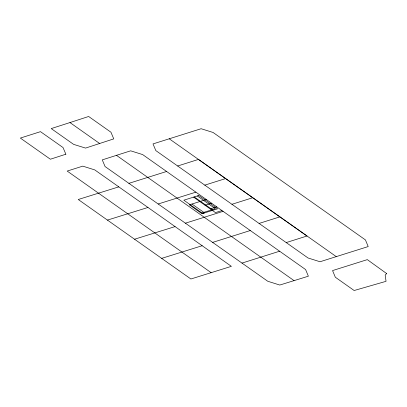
<?xml version="1.0" encoding="UTF-8"?>
<svg xmlns="http://www.w3.org/2000/svg" width="407" height="407" viewBox="0 0 407 407"><rect width="100%" height="100%" fill="white"/><g stroke="black" fill="none" stroke-linecap="round" stroke-linejoin="round"><path stroke-width="0.61" d="M69.963 122.563L88.645 116.488L110.948 132.219L113.751 138.884L85.567 148.092L73.606 144.368L51.221 128.581L69.963 122.563L99.639 143.493M116.468 155.342L102.279 159.88L105.067 166.544L267.786 281.273L279.777 285.042L308.374 276.2L305.601 269.551L142.633 154.574L130.657 150.824L116.468 155.342L294.058 280.627M177.676 166L198.463 159.412L307.036 236.004L286.213 242.577M242.002 263.09L279.604 251.216M128.887 183.343L166.6 171.484M204.807 185.144L225.631 178.571M231.944 204.289L252.767 197.716M185.404 223.189L223.097 211.34M259.076 223.433L279.899 216.86M212.637 242.394L250.295 230.53M336.263 256.624L368.203 246.561L365.43 239.911L213.09 132.478L201.119 128.729L153.012 143.915L155.82 150.585L308.068 257.997L320.039 261.752L336.263 256.624L169.236 138.792M158.186 203.993L195.894 192.15M107.438 220.101L147.97 207.463M206.329 199.511L189.382 204.838L201.903 213.675L204.512 212.856L191.992 204.019M205.026 205.245L211.548 203.195M210.246 208.923L216.763 206.878M201.892 212.947L215.389 208.71L197.319 195.96M221.983 210.561L215.461 212.607L199.812 201.562M202.172 245.721L161.671 258.374M211.131 272.659L67.191 171.072L82.774 166.137L94.765 169.907L231.38 266.341L190.903 278.993L78.246 199.496L118.778 186.864M134.554 239.23L175.071 226.592M194.256 196.922L212.317 209.671M193.6 197.125L199.862 201.546M386.65 273.565L385.18 275.056L386.05 281.323L354.151 290.512L335.332 277.233L332.56 270.584L367.312 259.63L386.65 273.565M65.863 154.212L50.376 159.223L20.35 138.075L40.486 131.659L63.024 147.532L65.863 154.212M198.764 195.502L183.827 200.198L202.671 213.497L217.613 208.806L198.764 195.502"/></g></svg>
